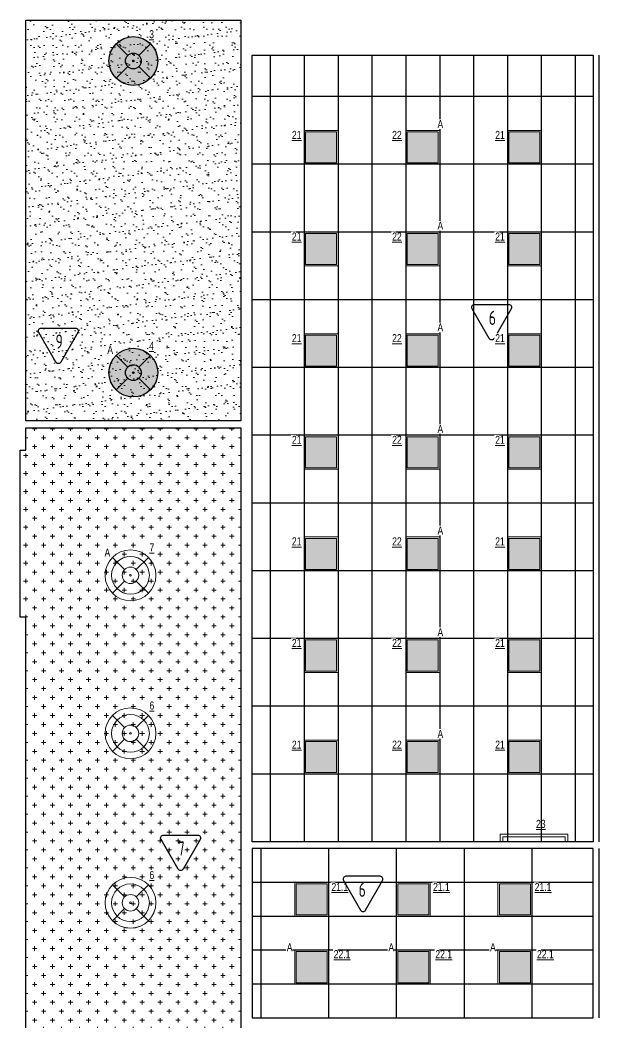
# Model space of a CAD drawing. Header units: millimetres. Extents: x -510890 to 418982, y -118257 to 141350.
# Drawn here: x 246576 to 256826, y 64722 to 82486 of the extents above; entities that cross this region are included whole.
import ezdxf

# ---------------------------------------------------------------- set-up
doc = ezdxf.new("R2010")
doc.units = ezdxf.units.MM
for name, color, linetype, lineweight in [('_ЭОМ_ОБЩ_Освещение_текст тип светильника', 172, 'Continuous', 50), ('_ЭОМ_светильник А', 1, 'Continuous', 35), ('_ЭОМ_светильник Р', 4, 'Continuous', 35), ('АР_Потолки_Штриховка', 252, 'Continuous', 0)]:
    doc.layers.add(name, color=color, linetype=linetype, lineweight=lineweight)
doc.layers.add('X-ref Light', color=250, linetype='Continuous')
doc.layers.add('X-ref Light Emergency', color=249, linetype='Continuous')
doc.layers.add('АР_Потолок_Покраска', color=7, linetype='Continuous', lineweight=5, true_color=0x007399)
doc.layers.get('X-ref Light').off()
doc.styles.add('ISOCPEUR', font='isocpeur.ttf', dxfattribs={"height": 799.9999999999999})
doc.styles.add('ГОСТ', font='cad.shx', dxfattribs={"width": 0.8})

# ---------------------------------------------------------------- blocks, each defined once
blk = doc.blocks.new('A$C4757d704')
at = {"true_color": 0xf8f6b0, "transparency": 33554687}
h = blk.add_hatch(color=51, dxfattribs=at)
h.dxf.hatch_style = 1
h.paths.add_polyline_path([(213.8624240825741, 686.4852035840837), (131.8888672508434, 768.4587604158228, 0.198841386224367), (0.1738138333512325, 450.347627666637, 0.1989833504630757), (132.0626810841545, 132.06268108414), (213.8624240825695, 213.8624240825578, -0.1989123673796465), (115.9790415045762, 450.1738138333185, -0.1989123673796514)])
edge = h.paths.add_edge_path()
edge.add_arc((450.1738138333512, 450.1738138333185), 334.194772328775, 135.0000000000014, 180)
edge.add_arc((450.1738138333512, 450.1738138333185), 334.194772328775, 180, 224.9999999999975)
edge.add_line((213.8624240825695, 213.8624240825578), (346.9345847065837, 346.9345847065766))
edge.add_ellipse((450.1738138333512, 450.1738138333185), major_axis=(-146.0023180000051, 0), ratio=0.9999999999999303, start_angle=315.0000000000051, end_angle=404.9999999999949, ccw=False)
edge.add_line((346.9345847065838, 553.4130429600605), (213.8624240825741, 686.4852035840837))
edge = h.paths.add_edge_path()
edge.add_line((213.8624240825741, 686.4852035840837), (346.9345847065837, 553.4130429600605))
edge.add_ellipse((450.1738138333512, 450.1738138333185), major_axis=(-146.0023180000051, 0), ratio=0.9999999999999303, start_angle=225.000000000002, end_angle=315.0000000000051, ccw=False)
edge.add_line((553.4130429601197, 553.4130429600615), (686.4852035841284, 686.4852035840837))
edge.add_arc((450.1738138333512, 450.1738138333185), 334.1947723287751, 44.99999999999855, 135.0000000000014)
h.paths.add_polyline_path([(131.8888672508434, 768.4587604158228), (213.8624240825741, 686.4852035840837, -0.4142135623731099), (686.4852035841284, 686.4852035840837), (768.4587604158592, 768.4587604158228, 0.4143735626423198)])
h.paths.add_polyline_path([(768.4587604158592, 768.4587604158228), (686.4852035841284, 686.4852035840837, -0.1989123673796514), (784.3685861621262, 450.1738138333185, -0.1989123673796514), (686.4852035841284, 213.8624240825533), (768.2849465825407, 132.0626810841327, 0.1989833504630816), (900.1738138333512, 450.347627666637, 0.198841386224367)])
edge = h.paths.add_edge_path()
edge.add_line((686.4852035841284, 686.4852035840837), (553.4130429601175, 553.4130429600593))
edge.add_ellipse((450.1738138333512, 450.1738138333185), major_axis=(-146.0023180000051, 0), ratio=0.9999999999999303, start_angle=495.000000000005, end_angle=585.000000000002, ccw=False)
edge.add_line((553.4130429601188, 346.9345847065764), (686.4852035841284, 213.8624240825533))
edge.add_arc((450.1738138333512, 450.1738138333185), 334.194772328775, 315.0000000000014, 360)
edge.add_arc((450.1738138333513, 450.1738138333185), 334.194772328775, 0, 44.99999999999856)
edge = h.paths.add_edge_path()
edge.add_ellipse((450.1738138333512, 450.1738138333185), major_axis=(-146.0023180000051, 0), ratio=0.9999999999999303, start_angle=404.9999999999949, end_angle=495.000000000005, ccw=False)
edge.add_line((346.9345847065837, 346.9345847065765), (213.8624240825695, 213.8624240825578))
edge.add_arc((450.1738138333512, 450.1738138333185), 334.194772328775, 224.9999999999975, 315.0000000000014)
edge.add_line((686.4852035841284, 213.8624240825533), (553.4130429601188, 346.9345847065764))
h.paths.add_polyline_path([(768.2849465825407, 132.0626810841327), (686.4852035841284, 213.8624240825533, -0.4142135623731155), (213.8624240825695, 213.8624240825578), (132.0626810841545, 132.06268108414, 0.4140535802038305)])
edge = h.paths.add_edge_path()
edge.add_ellipse((450.1738138333512, 450.1738138333185), major_axis=(-146.0023180000051, 0), ratio=0.9999999999999303, start_angle=495.000000000005, end_angle=585.0000000000019)
edge.add_ellipse((450.1738138333512, 450.1738138333185), major_axis=(-146.0023180000051, 0), ratio=0.9999999999999303, start_angle=225.000000000002, end_angle=315.0000000000051)
edge.add_ellipse((450.1738138333512, 450.1738138333185), major_axis=(-146.0023180000051, 0), ratio=0.9999999999999303, start_angle=315.0000000000051, end_angle=404.9999999999948)
edge.add_ellipse((450.1738138333512, 450.1738138333185), major_axis=(-146.0023180000051, 0), ratio=0.9999999999999303, start_angle=404.9999999999948, end_angle=495.000000000005)
edge = h.paths.add_edge_path(flags=0)
edge.add_ellipse((450.1738138333512, 450.1738138333185), major_axis=(-14.60023180000948, 0), ratio=0.999999999998702, start_angle=0, end_angle=360)
edge = h.paths.add_edge_path(flags=16)
edge.add_ellipse((450.1738138333512, 450.1738138333185), major_axis=(-14.60023180000948, 0), ratio=0.999999999998702, start_angle=0, end_angle=360)
at = {"layer": 'АР_Потолки_Штриховка', "color": 18, "ltscale": 100, "true_color": 0x000000}
for points in [[(131.8528573591811, 768.4947703074849), (346.9345847065761, 553.4130429600682)], [(768.4947703075213, 768.4947703074849), (553.4130429601264, 553.4130429600682)], [(346.9345847065761, 346.9345847065688), (131.8528573591811, 131.8528573591666)], [(553.4130429601264, 346.9345847065688), (768.4947703075213, 131.852857359152)]]:
    blk.add_lwpolyline(points, dxfattribs=at)
for centre, radius in [((450.1738138333512, 450.347627666637), 450), ((450.1738138333512, 450.1738138333185), 334.194772328775)]:
    blk.add_circle(centre, radius, dxfattribs=at)
for major_axis, ratio, start_param, end_param in [((-146.0023180000051, 0), 0.9999999999999303, 3.926990816987276, 10.21017612416686), ((-146.0023180000051, 0), 0.9999999999999303, 3.926990816987276, 10.21017612416686), ((-14.60023180000948, 0), 0.999999999998702, 3.926990816987891, 10.21017612416748)]:
    blk.add_ellipse((450.1738138333512, 450.1738138333185), major_axis=major_axis, ratio=ratio, start_param=start_param, end_param=end_param, dxfattribs=at)
blk = doc.blocks.new('подвесной светильник люстра')
at = {"true_color": 0xf8f6b0, "transparency": 33554687}
h = blk.add_hatch(color=51, dxfattribs=at)
h.dxf.hatch_style = 1
edge = h.paths.add_edge_path()
edge.add_ellipse((0, 0), major_axis=(-431.6666666666836, 0), ratio=0.9999999999999278, start_angle=225.0000000000021, end_angle=314.9999999999979)
edge.add_line((-305.234427212194, 305.234427212194), (-98.99494936611666, 98.99494936611666))
edge.add_ellipse((0, 0), major_axis=(-140.0000000000049, 0), ratio=0.9999999999999304, start_angle=225.000000000002, end_angle=314.999999999998, ccw=False)
edge.add_line((98.99494936612066, 98.99494936611336), (305.2344272121939, 305.2344272121939))
edge = h.paths.add_edge_path()
edge.add_ellipse((0, 0), major_axis=(-140.0000000000049, 0), ratio=0.9999999999999304, start_angle=314.999999999998, end_angle=405.000000000002, ccw=False)
edge.add_line((-98.99494936611666, 98.99494936611666), (-305.234427212194, 305.234427212194))
edge.add_ellipse((0, 0), major_axis=(-431.6666666666836, 0), ratio=0.9999999999999278, start_angle=314.9999999999979, end_angle=405.0000000000014)
edge.add_line((-305.2344272121976, -305.2344272121903), (-98.99494936611669, -98.99494936611666))
edge = h.paths.add_edge_path()
edge.add_ellipse((0, 0), major_axis=(-140.0000000000049, 0), ratio=0.9999999999999304, start_angle=405.000000000002, end_angle=494.999999999998, ccw=False)
edge.add_line((-98.99494936611664, -98.99494936611677), (-305.2344272121976, -305.2344272121903))
edge.add_ellipse((0, 0), major_axis=(-431.6666666666836, 0), ratio=0.9999999999999278, start_angle=405.0000000000014, end_angle=494.9999999999979)
edge.add_line((305.234427212194, -305.234427212194), (98.99494936611669, -98.99494936611666))
edge = h.paths.add_edge_path()
edge.add_ellipse((0, 0), major_axis=(-431.6666666666836, 0), ratio=0.9999999999999278, start_angle=494.9999999999979, end_angle=585.0000000000022)
edge.add_line((305.234427212194, 305.2344272121939), (98.99494936612007, 98.99494936611276))
edge.add_ellipse((0, 0), major_axis=(-140.0000000000049, 0), ratio=0.9999999999999304, start_angle=494.999999999998, end_angle=585.000000000002, ccw=False)
edge.add_line((98.99494936611674, -98.99494936611666), (305.2344272121939, -305.234427212194))
edge = h.paths.add_edge_path()
edge.add_ellipse((0, 0), major_axis=(-140.0000000000049, 0), ratio=0.9999999999999304, start_angle=494.999999999998, end_angle=585.0000000000019)
edge.add_ellipse((0, 0), major_axis=(-140.0000000000049, 0), ratio=0.9999999999999304, start_angle=225.000000000002, end_angle=314.999999999998)
edge.add_ellipse((0, 0), major_axis=(-140.0000000000049, 0), ratio=0.9999999999999304, start_angle=314.999999999998, end_angle=405.000000000002)
edge.add_ellipse((0, 0), major_axis=(-140.0000000000049, 0), ratio=0.9999999999999304, start_angle=405.000000000002, end_angle=494.999999999998)
edge = h.paths.add_edge_path(flags=16)
edge.add_ellipse((0, 0), major_axis=(-14.00000000000909, 0), ratio=0.9999999999987021, start_angle=0, end_angle=360)
at = {"color": 0, "linetype": 'ByBlock', "lineweight": -2}
for points in [[(-305.2344272121991, 305.2344272121991), (-98.99494936611154, 98.99494936611154)], [(305.2344272121991, 305.2344272121991), (98.99494936611882, 98.99494936611154)], [(-98.99494936611154, -98.99494936611154), (-305.2344272121918, -305.2344272121845)], [(98.99494936611154, -98.99494936611154), (305.2344272121991, -305.2344272121991)]]:
    blk.add_lwpolyline(points, dxfattribs=at)
for major_axis, ratio, start_param, end_param in [((-431.6666666666836, 0), 0.9999999999999278, 3.926990816987278, 10.21017612416686), ((-140.0000000000049, 0), 0.9999999999999304, 3.926990816987276, 10.21017612416686), ((-140.0000000000049, 0), 0.9999999999999304, 3.926990816987276, 10.21017612416686), ((-14.00000000000909, 0), 0.9999999999987021, 3.926990816987891, 10.21017612416748)]:
    blk.add_ellipse((0, 0), major_axis=major_axis, ratio=ratio, start_param=start_param, end_param=end_param, dxfattribs=at)
blk = doc.blocks.new('RVE-SLIM-PRIME-595')
at = {"color": 0, "linetype": 'ByBlock', "lineweight": -2, "ltscale": 40}
for points in [[(300, -300), (-300, -300), (-300, 300), (300, 300)], [(275, -275), (-275, -275), (-275, 275), (275, 275)]]:
    blk.add_lwpolyline(points, close=True, dxfattribs=at)
blk = doc.blocks.new('светильник школа коридор')
at = {"color": 0, "linetype": 'ByBlock', "lineweight": -2}
for points in [[(-318.3209564741701, 318.3209564741665), (-103.2392291267752, 103.2392291267497)], [(318.3209564741701, 318.3209564741665), (103.2392291267752, 103.2392291267497)], [(-103.2392291267752, -103.2392291267497), (-318.3209564741701, -318.3209564741519)], [(103.2392291267752, -103.2392291267497), (318.3209564741701, -318.3209564741665)]]:
    blk.add_lwpolyline(points, dxfattribs=at)
blk.add_circle((0, 0), 334.194772328775, dxfattribs=at)
for major_axis, ratio, start_param, end_param in [((-450.1738138333509, 0), 0.999999999999928, 3.926990816987278, 10.21017612416686), ((-146.0023180000051, 0), 0.9999999999999303, 3.926990816987276, 10.21017612416686), ((-146.0023180000051, 0), 0.9999999999999303, 3.926990816987276, 10.21017612416686), ((-14.60023180000948, 0), 0.999999999998702, 3.926990816987891, 10.21017612416748)]:
    blk.add_ellipse((0, 0), major_axis=major_axis, ratio=ratio, start_param=start_param, end_param=end_param, dxfattribs=at)
blk = doc.blocks.new('Кососвет')
at = {"color": 0, "linetype": 'ByBlock', "lineweight": -2, "ltscale": 40}
for points in [[(-600, 26.38208023784682), (600, 26.38208023784682), (600, -111.2262301087801)], [(-600, 26.38208023784682), (-600, -111.2262301087801)], [(-600, -111.2262301087801), (-550, -111.2262301087801)], [(-550, -23.61791976216773), (550, -23.61791976216773)], [(-550, -111.2262301087801), (-550, -23.61791976216773)], [(600, -111.2262301087801), (550, -111.2262301087801), (550, -23.61791976216773)]]:
    blk.add_lwpolyline(points, dxfattribs=at)
blk = doc.blocks.new('A$Cf9aa4cc4')
at = {"layer": 'АР_Потолки_Штриховка', "color": 18, "lineweight": 18, "ltscale": 100, "true_color": 0x000000}
for points in [[(37261.08800662938, 13762.96928983708), (36661.08800662938, 13762.96928983708), (36661.08800662938, 14362.96928983708), (37261.08800662938, 14362.96928983708)], [(37236.08800662938, 13787.96928983708), (36686.08800662938, 13787.96928983708), (36686.08800662938, 14337.96928983708), (37236.08800662938, 14337.96928983708)], [(39061.08800662938, 13762.96928983708), (38461.08800662938, 13762.96928983708), (38461.08800662938, 14362.96928983708), (39061.08800662938, 14362.96928983708)], [(39036.08800662938, 13787.96928983708), (38486.08800662938, 13787.96928983708), (38486.08800662938, 14337.96928983708), (39036.08800662938, 14337.96928983708)], [(40861.08800662938, 13762.96928983703), (40261.08800662938, 13762.96928983703), (40261.08800662938, 14362.96928983703), (40861.08800662938, 14362.96928983703)], [(40836.08800662938, 13787.96928983703), (40286.08800662938, 13787.96928983703), (40286.08800662938, 14337.96928983703), (40836.08800662938, 14337.96928983703)], [(37261.08800662938, 11962.96928983708), (36661.08800662938, 11962.96928983708), (36661.08800662938, 12562.96928983708), (37261.08800662938, 12562.96928983708)], [(37236.08800662938, 11987.96928983708), (36686.08800662938, 11987.96928983708), (36686.08800662938, 12537.96928983708), (37236.08800662938, 12537.96928983708)], [(39061.08800662938, 11962.96928983708), (38461.08800662938, 11962.96928983708), (38461.08800662938, 12562.96928983708), (39061.08800662938, 12562.96928983708)], [(39036.08800662938, 11987.96928983708), (38486.08800662938, 11987.96928983708), (38486.08800662938, 12537.96928983708), (39036.08800662938, 12537.96928983708)], [(40861.08800662938, 11962.96928983703), (40261.08800662938, 11962.96928983703), (40261.08800662938, 12562.96928983703), (40861.08800662938, 12562.96928983703)], [(40836.08800662938, 11987.96928983703), (40286.08800662938, 11987.96928983703), (40286.08800662938, 12537.96928983703), (40836.08800662938, 12537.96928983703)], [(37261.08800662938, 10162.96928983708), (36661.08800662938, 10162.96928983708), (36661.08800662938, 10762.96928983708), (37261.08800662938, 10762.96928983708)], [(37236.08800662938, 10187.96928983708), (36686.08800662938, 10187.96928983708), (36686.08800662938, 10737.96928983708), (37236.08800662938, 10737.96928983708)], [(39061.08800662938, 10162.96928983708), (38461.08800662938, 10162.96928983708), (38461.08800662938, 10762.96928983708), (39061.08800662938, 10762.96928983708)], [(39036.08800662938, 10187.96928983708), (38486.08800662938, 10187.96928983708), (38486.08800662938, 10737.96928983708), (39036.08800662938, 10737.96928983708)], [(40861.08800662938, 10162.96928983703), (40261.08800662938, 10162.96928983703), (40261.08800662938, 10762.96928983703), (40861.08800662938, 10762.96928983703)], [(40836.08800662938, 10187.96928983703), (40286.08800662938, 10187.96928983703), (40286.08800662938, 10737.96928983703), (40836.08800662938, 10737.96928983703)], [(37261.08800662938, 8362.969289837085), (36661.08800662938, 8362.969289837085), (36661.08800662938, 8962.969289837085), (37261.08800662938, 8962.969289837085)], [(37236.08800662938, 8387.969289837085), (36686.08800662938, 8387.969289837085), (36686.08800662938, 8937.969289837085), (37236.08800662938, 8937.969289837085)], [(39061.08800662938, 8362.969289837085), (38461.08800662938, 8362.969289837085), (38461.08800662938, 8962.969289837085), (39061.08800662938, 8962.969289837085)], [(39036.08800662938, 8387.969289837085), (38486.08800662938, 8387.969289837085), (38486.08800662938, 8937.969289837085), (39036.08800662938, 8937.969289837085)], [(40861.08800662938, 8362.969289837027), (40261.08800662938, 8362.969289837027), (40261.08800662938, 8962.969289837027), (40861.08800662938, 8962.969289837027)], [(40836.08800662938, 8387.969289837027), (40286.08800662938, 8387.969289837027), (40286.08800662938, 8937.969289837027), (40836.08800662938, 8937.969289837027)], [(37261.08800662938, 6562.969289837085), (36661.08800662938, 6562.969289837085), (36661.08800662938, 7162.969289837085), (37261.08800662938, 7162.969289837085)], [(37236.08800662938, 6587.969289837085), (36686.08800662938, 6587.969289837085), (36686.08800662938, 7137.969289837085), (37236.08800662938, 7137.969289837085)], [(39061.08800662938, 6562.969289837085), (38461.08800662938, 6562.969289837085), (38461.08800662938, 7162.969289837085), (39061.08800662938, 7162.969289837085)], [(39036.08800662938, 6587.969289837085), (38486.08800662938, 6587.969289837085), (38486.08800662938, 7137.969289837085), (39036.08800662938, 7137.969289837085)], [(40861.08800662938, 6562.969289837027), (40261.08800662938, 6562.969289837027), (40261.08800662938, 7162.969289837027), (40861.08800662938, 7162.969289837027)], [(40836.08800662938, 6587.969289837027), (40286.08800662938, 6587.969289837027), (40286.08800662938, 7137.969289837027), (40836.08800662938, 7137.969289837027)], [(37261.08800662938, 4762.969289837085), (36661.08800662938, 4762.969289837085), (36661.08800662938, 5362.969289837085), (37261.08800662938, 5362.969289837085)], [(37236.08800662938, 4787.969289837085), (36686.08800662938, 4787.969289837085), (36686.08800662938, 5337.969289837085), (37236.08800662938, 5337.969289837085)], [(39061.08800662938, 4762.969289837085), (38461.08800662938, 4762.969289837085), (38461.08800662938, 5362.969289837085), (39061.08800662938, 5362.969289837085)], [(39036.08800662938, 4787.969289837085), (38486.08800662938, 4787.969289837085), (38486.08800662938, 5337.969289837085), (39036.08800662938, 5337.969289837085)], [(40861.08800662938, 4762.969289837027), (40261.08800662938, 4762.969289837027), (40261.08800662938, 5362.969289837027), (40861.08800662938, 5362.969289837027)], [(40836.08800662938, 4787.969289837027), (40286.08800662938, 4787.969289837027), (40286.08800662938, 5337.969289837027), (40836.08800662938, 5337.969289837027)], [(37261.08800662938, 2962.969289837085), (36661.08800662938, 2962.969289837085), (36661.08800662938, 3562.969289837085), (37261.08800662938, 3562.969289837085)], [(39061.08800662938, 2962.969289837085), (38461.08800662938, 2962.969289837085), (38461.08800662938, 3562.969289837085), (39061.08800662938, 3562.969289837085)], [(40861.08800662938, 2962.969289837027), (40261.08800662938, 2962.969289837027), (40261.08800662938, 3562.969289837027), (40861.08800662938, 3562.969289837027)], [(37236.08800662938, 2987.969289837085), (36686.08800662938, 2987.969289837085), (36686.08800662938, 3537.969289837085), (37236.08800662938, 3537.969289837085)], [(39036.08800662938, 2987.969289837085), (38486.08800662938, 2987.969289837085), (38486.08800662938, 3537.969289837085), (39036.08800662938, 3537.969289837085)], [(40836.08800662938, 2987.969289837027), (40286.08800662938, 2987.969289837027), (40286.08800662938, 3537.969289837027), (40836.08800662938, 3537.969289837027)]]:
    blk.add_lwpolyline(points, close=True, dxfattribs=at)
at = {"layer": '_ЭОМ_светильник А', "color": 18, "lineweight": 18, "ltscale": 100, "true_color": 0x000000}
for name, p in [('RVE-SLIM-PRIME-595', (38761.08800662914, 14062.96928983708)), ('RVE-SLIM-PRIME-595', (38761.08800662914, 12262.96928983708)), ('RVE-SLIM-PRIME-595', (38761.08800662903, 10462.96928983708)), ('подвесной светильник люстра', (33636.07496626326, 10073.69705337842)), ('RVE-SLIM-PRIME-595', (38761.08800662914, 8662.969289837085)), ('RVE-SLIM-PRIME-595', (38761.08800662903, 6862.969289837085)), ('RVE-SLIM-PRIME-595', (38761.08800662903, 5062.969289837085)), ('RVE-SLIM-PRIME-595', (38761.08800662914, 3262.969289837085)), ('RVE-SLIM-PRIME-595', (36793.58800663147, -457.2857475838682)), ('RVE-SLIM-PRIME-595', (38593.58800663194, -457.2857475838682)), ('RVE-SLIM-PRIME-595', (40393.58800663147, -457.2857475838682))]:
    blk.add_blockref(name, p, dxfattribs=at)
at = {"layer": '_ЭОМ_светильник Р', "color": 18, "lineweight": 18, "ltscale": 100, "true_color": 0x000000}
for name, p in [('подвесной светильник люстра', (33636.09981904808, 15593.73138325979)), ('RVE-SLIM-PRIME-595', (36961.08800662926, 14062.95478922021)), ('RVE-SLIM-PRIME-595', (40561.08800662938, 14062.95478922015)), ('RVE-SLIM-PRIME-595', (36961.08800662938, 12262.95478922021)), ('RVE-SLIM-PRIME-595', (40561.08800662938, 12262.95478922015)), ('RVE-SLIM-PRIME-595', (36961.08800662938, 10462.95478922021)), ('RVE-SLIM-PRIME-595', (40561.08800662926, 10462.95478922015)), ('RVE-SLIM-PRIME-595', (36961.08800662938, 8662.95478922021)), ('RVE-SLIM-PRIME-595', (40561.08800662938, 8662.954789220152)), ('RVE-SLIM-PRIME-595', (36961.08800662926, 6862.95478922021)), ('RVE-SLIM-PRIME-595', (40561.08800662938, 6862.954789220152)), ('RVE-SLIM-PRIME-595', (36961.08800662926, 5062.95478922021)), ('RVE-SLIM-PRIME-595', (40561.08800662938, 5062.954789220152)), ('светильник школа коридор', (33586.08800663007, 3683.271493304142)), ('RVE-SLIM-PRIME-595', (36961.08800662938, 3262.95478922021)), ('RVE-SLIM-PRIME-595', (40561.08800662926, 3262.954789220152)), ('Кососвет', (40731.08800662926, 1873.940482526232)), ('светильник школа коридор', (33586.08800663007, 683.2714933041425)), ('RVE-SLIM-PRIME-595', (36793.58800663147, 742.7142524161318)), ('RVE-SLIM-PRIME-595', (38593.58800663194, 742.7142524174706)), ('RVE-SLIM-PRIME-595', (40393.58800663147, 742.7142524174706))]:
    blk.add_blockref(name, p, dxfattribs=at)
at = {"layer": 'X-ref Light', "color": 18, "linetype": 'ByBlock', "lineweight": 18, "ltscale": 40, "true_color": 0x000000}
for p in [(33135.91419279668, 6033.097679470811), (33135.91419279668, 3233.097679470811), (33135.91419279668, 233.0976794708113)]:
    blk.add_blockref('A$C4757d704', p, dxfattribs=at)
at = {"layer": 'X-ref Light Emergency', "color": 18, "linetype": 'ByBlock', "lineweight": 18, "ltscale": 40, "true_color": 0x000000}
for p in [(33636.09981904808, 15593.73138325979), (33636.07496626326, 10073.69705337842)]:
    blk.add_blockref('подвесной светильник люстра', p, dxfattribs=at)
at = {"layer": '_ЭОМ_ОБЩ_Освещение_текст тип светильника', "color": 18, "lineweight": 18, "ltscale": 40, "true_color": 0x000000, "char_height": 142.1875, "width": 55.871829552576, "attachment_point": 1, "style": 'ГОСТ', "bg_fill": 3, "box_fill_scale": 1.1, "bg_fill_color": 256, "bg_fill_transparency": 0}
for s, insert in [('{\\L3}', (33917.47159242164, 16139.23164099822)), ('{\\L21}', (36444.70549452852, 14355.37612401016)), ('{\\L22}', (38219.89819383272, 14355.39062462703)), ('{\\L21}', (40044.70549452864, 14355.3761240101)), ('{\\L21}', (36444.70549452864, 12555.37612401016)), ('{\\L22}', (38219.89819383272, 12555.39062462703)), ('{\\L21}', (40044.70549452864, 12555.3761240101)), ('{\\L21}', (36444.70549452864, 10755.37612401016)), ('{\\L22}', (38219.8981938326, 10755.39062462703)), ('{\\L21}', (40044.70549452852, 10755.3761240101)), ('{\\L4}', (33917.44673963683, 10619.19731111685)), ('{\\L21}', (36444.70549452864, 8955.37612401016)), ('{\\L22}', (38219.89819383272, 8955.390624627034)), ('{\\L21}', (40044.70549452864, 8955.376124010101)), ('{\\L21}', (36444.70549452852, 7155.376124010159)), ('{\\L22}', (38219.8981938326, 7155.390624627034)), ('{\\L21}', (40044.70549452864, 7155.376124010101)), ('{\\L21}', (36444.70549452852, 5355.376124010159)), ('{\\L22}', (38219.8981938326, 5355.390624627034)), ('{\\L21}', (40044.70549452864, 5355.376124010101)), ('{\\L6}', (33922.74445733638, 4247.461045574892)), ('{\\L21}', (36444.70549452864, 3555.376124010159)), ('{\\L22}', (38219.89819383272, 3555.390624627034)), ('{\\L21}', (40044.70549452852, 3555.376124010101)), ('{\\L23}', (40767.43363322387, 2152.428922502673)), ('{\\L6}', (33922.74445733638, 1247.461045574892)), ('{\\L21.1}', (37143.86099132546, 1034.171957789426)), ('{\\L21.1}', (38943.86099132593, 1034.171957790764)), ('{\\L21.1}', (40743.86099132546, 1034.171957790764)), ('{\\L22.1}', (37184.30041026324, -155.5732601081545)), ('{\\L22.1}', (38984.30041026371, -155.5732601081545)), ('{\\L22.1}', (40784.30041026324, -155.5732601081545))]:
    blk.add_mtext(s, dxfattribs=dict(at, insert=insert))
at = {"layer": '_ЭОМ_светильник А', "color": 18, "lineweight": 18, "ltscale": 100, "true_color": 0x000000, "char_height": 142.1875, "width": 86.04374658316377, "attachment_point": 1, "style": 'ГОСТ', "bg_fill": 3, "box_fill_scale": 1.1, "bg_fill_color": 256, "bg_fill_transparency": 0}
for insert in [(39022.09690228954, 14546.39144142301), (39022.09690228954, 12746.39144142301), (39022.09690228943, 10946.39144142301), (33176.28743015043, 10548.53862010807), (39022.09690228954, 9146.39144142301), (39022.09690228943, 7346.391441423009), (33126.30047051725, 6958.112838964793, 4.999999999999952e-09), (39022.09690228943, 5546.391441423009), (39022.09690228954, 3746.391441423009), (36353.77068800677, -34.56033666725853, 4.999999999999952e-09), (38153.77068800724, -34.56033666725853, 4.999999999999952e-09), (39953.77068800677, -34.56033666725853, 4.999999999999952e-09)]:
    blk.add_mtext('А', dxfattribs=dict(at, insert=insert))
at = {"layer": '_ЭОМ_светильник А', "color": 18, "lineweight": 18, "ltscale": 100, "true_color": 0x000000}
blk.add_blockref('светильник школа коридор', (33586.08800663007, 6483.271493304113), dxfattribs=at)
at = {"layer": '_ЭОМ_ОБЩ_Освещение_текст тип светильника', "color": 18, "lineweight": 18, "ltscale": 40, "true_color": 0x000000, "insert": (33922.74445733638, 7047.461045574863), "char_height": 142.1875, "width": 55.871829552576, "attachment_point": 1, "style": 'ГОСТ', "bg_fill": 3, "box_fill_scale": 1.1, "bg_fill_color": 256, "bg_fill_transparency": 0}
blk.add_mtext('{\\L7}', dxfattribs=at)

msp = doc.modelspace()

# ---------------------------------------------------------------- hatches: boundary and pattern name
at = {"layer": 'АР_Потолки_Штриховка', "ltscale": 100, "true_color": 0xf8f6b0}
h = msp.add_hatch(color=51, dxfattribs=at)
h.dxf.hatch_style = 1
h.paths.add_polyline_path([(251630.6145433901, 79955.37756613805), (252180.6145433901, 79955.37756613805), (252180.6145433901, 80505.37756613805), (251630.6145433901, 80505.37756613805)])
h = msp.add_hatch(color=51, dxfattribs=at)
h.dxf.hatch_style = 1
h.paths.add_polyline_path([(253430.6145433901, 79955.37756613802), (253980.6145433901, 79955.37756613802), (253980.6145433901, 80505.37756613802), (253430.6145433901, 80505.37756613802)])
h = msp.add_hatch(color=51, dxfattribs=at)
h.dxf.hatch_style = 1
h.paths.add_polyline_path([(255230.6145433901, 79955.377566138), (255780.6145433901, 79955.377566138), (255780.6145433901, 80505.377566138), (255230.6145433901, 80505.377566138)])
h = msp.add_hatch(color=51, dxfattribs=at)
h.dxf.hatch_style = 1
h.paths.add_polyline_path([(251630.6145433901, 78155.37756613805), (252180.6145433901, 78155.37756613805), (252180.6145433901, 78705.37756613805), (251630.6145433901, 78705.37756613805)])
h = msp.add_hatch(color=51, dxfattribs=at)
h.dxf.hatch_style = 1
h.paths.add_polyline_path([(253430.6145433901, 78155.37756613802), (253980.6145433901, 78155.37756613802), (253980.6145433901, 78705.37756613802), (253430.6145433901, 78705.37756613802)])
h = msp.add_hatch(color=51, dxfattribs=at)
h.dxf.hatch_style = 1
h.paths.add_polyline_path([(255230.6145433901, 78155.377566138), (255780.6145433901, 78155.377566138), (255780.6145433901, 78705.377566138), (255230.6145433901, 78705.377566138)])
h = msp.add_hatch(color=51, dxfattribs=at)
h.dxf.hatch_style = 1
h.paths.add_polyline_path([(251630.6145433901, 76355.37756613805), (252180.6145433901, 76355.37756613805), (252180.6145433901, 76905.37756613805), (251630.6145433901, 76905.37756613805)])
h = msp.add_hatch(color=51, dxfattribs=at)
h.dxf.hatch_style = 1
h.paths.add_polyline_path([(253430.6145433901, 76355.37756613802), (253980.6145433901, 76355.37756613802), (253980.6145433901, 76905.37756613802), (253430.6145433901, 76905.37756613802)])
h = msp.add_hatch(color=51, dxfattribs=at)
h.dxf.hatch_style = 1
h.paths.add_polyline_path([(255230.6145433901, 76355.377566138), (255780.6145433901, 76355.377566138), (255780.6145433901, 76905.377566138), (255230.6145433901, 76905.377566138)])
h = msp.add_hatch(color=51, dxfattribs=at)
h.dxf.hatch_style = 1
h.paths.add_polyline_path([(251630.6145433901, 74555.37756613805), (252180.6145433901, 74555.37756613805), (252180.6145433901, 75105.37756613805), (251630.6145433901, 75105.37756613805)])
h = msp.add_hatch(color=51, dxfattribs=at)
h.dxf.hatch_style = 1
h.paths.add_polyline_path([(253430.6145433901, 74555.37756613802), (253980.6145433901, 74555.37756613802), (253980.6145433901, 75105.37756613802), (253430.6145433901, 75105.37756613802)])
h = msp.add_hatch(color=51, dxfattribs=at)
h.dxf.hatch_style = 1
h.paths.add_polyline_path([(255230.6145433901, 74555.377566138), (255780.6145433901, 74555.377566138), (255780.6145433901, 75105.377566138), (255230.6145433901, 75105.377566138)])
h = msp.add_hatch(color=51, dxfattribs=at)
h.dxf.hatch_style = 1
h.paths.add_polyline_path([(251630.6145433901, 72755.37756613805), (252180.6145433901, 72755.37756613805), (252180.6145433901, 73305.37756613805), (251630.6145433901, 73305.37756613805)])
h = msp.add_hatch(color=51, dxfattribs=at)
h.dxf.hatch_style = 1
h.paths.add_polyline_path([(253430.6145433901, 72755.37756613802), (253980.6145433901, 72755.37756613802), (253980.6145433901, 73305.37756613802), (253430.6145433901, 73305.37756613802)])
h = msp.add_hatch(color=51, dxfattribs=at)
h.dxf.hatch_style = 1
h.paths.add_polyline_path([(255230.6145433901, 72755.377566138), (255780.6145433901, 72755.377566138), (255780.6145433901, 73305.377566138), (255230.6145433901, 73305.377566138)])
h = msp.add_hatch(color=51, dxfattribs=at)
h.dxf.hatch_style = 1
h.paths.add_polyline_path([(251630.61454339, 70955.37756613805), (252180.61454339, 70955.37756613805), (252180.61454339, 71505.37756613805), (251630.61454339, 71505.37756613805)])
h = msp.add_hatch(color=51, dxfattribs=at)
h.dxf.hatch_style = 1
h.paths.add_polyline_path([(253430.61454339, 70955.37756613802), (253980.61454339, 70955.37756613802), (253980.61454339, 71505.37756613802), (253430.61454339, 71505.37756613802)])
h = msp.add_hatch(color=51, dxfattribs=at)
h.dxf.hatch_style = 1
h.paths.add_polyline_path([(255230.61454339, 70955.377566138), (255780.61454339, 70955.377566138), (255780.61454339, 71505.377566138), (255230.61454339, 71505.377566138)])
h = msp.add_hatch(color=51, dxfattribs=at)
h.dxf.hatch_style = 1
h.paths.add_polyline_path([(251630.6145433901, 69155.37756613805), (252180.6145433901, 69155.37756613805), (252180.6145433901, 69705.37756613805), (251630.6145433901, 69705.37756613805)])
h = msp.add_hatch(color=51, dxfattribs=at)
h.dxf.hatch_style = 1
h.paths.add_polyline_path([(253430.6145433901, 69155.37756613802), (253980.6145433901, 69155.37756613802), (253980.6145433901, 69705.37756613802), (253430.6145433901, 69705.37756613802)])
h = msp.add_hatch(color=51, dxfattribs=at)
h.dxf.hatch_style = 1
h.paths.add_polyline_path([(255230.6145433901, 69155.377566138), (255780.6145433901, 69155.377566138), (255780.6145433901, 69705.377566138), (255230.6145433901, 69705.377566138)])
h = msp.add_hatch(color=51, dxfattribs=at)
h.dxf.hatch_style = 1
h.paths.add_polyline_path([(252013.1145433921, 67185.12252871974), (251463.1145433921, 67185.12252871974), (251463.1145433921, 66635.12252871974), (252013.1145433921, 66635.12252871974)])
h = msp.add_hatch(color=51, dxfattribs=at)
h.dxf.hatch_style = 1
h.paths.add_polyline_path([(253813.1145433925, 67185.12252872104), (253263.1145433925, 67185.12252872104), (253263.1145433925, 66635.12252872104), (253813.1145433925, 66635.12252872104)])
h = msp.add_hatch(color=51, dxfattribs=at)
h.dxf.hatch_style = 1
h.paths.add_polyline_path([(255613.1145433921, 67185.12252872104), (255063.1145433921, 67185.12252872104), (255063.1145433921, 66635.12252872104), (255613.1145433921, 66635.12252872104)])
h = msp.add_hatch(color=51, dxfattribs=at)
h.dxf.hatch_style = 1
h.paths.add_polyline_path([(252013.1145433921, 65985.1225287184), (251463.1145433921, 65985.1225287184), (251463.1145433921, 65435.12252871841), (252013.1145433921, 65435.12252871841)])
h = msp.add_hatch(color=51, dxfattribs=at)
h.dxf.hatch_style = 1
h.paths.add_polyline_path([(253813.1145433925, 65985.1225287197), (253263.1145433925, 65985.1225287197), (253263.1145433925, 65435.1225287197), (253813.1145433925, 65435.1225287197)])
h = msp.add_hatch(color=51, dxfattribs=at)
h.dxf.hatch_style = 1
h.paths.add_polyline_path([(255613.1145433921, 65985.1225287197), (255063.1145433921, 65985.1225287197), (255063.1145433921, 65435.1225287197), (255613.1145433921, 65435.1225287197)])
at = {"layer": 'АР_Потолок_Покраска'}
h = msp.add_hatch(dxfattribs=at)
h.set_pattern_fill('AR-SAND', color=256, scale=5)
h.set_pattern_definition([(37.50000000000001, (41958.8380426885, 47614.56216568884), (-8.000156479920228, 244.7066186646712), [0, -193.04, 0, -215.9, 0, -206.375]), (7.499999999999999, (41958.8380426885, 47614.56216568884), (224.7616415690013, 358.4125502841771), [0, -104.14, 0, -173.99, 0, -66.67500000000001]), (327.5, (41802.62804268854, 47614.56216568884), (395.496185120729, 0.718592339272881), [0, -63.5, 0, -228.6, 0, -298.45]), (317.5, (41802.62804268854, 47614.56216568884), (381.7782262361486, 111.4646616286082), [0, -31.75, 0, -149.86, 0, -171.45])])
h.paths.add_polyline_path([(250485.6145433903, 82485.68245835241), (250485.5795989501, 75385.68245835208), (246675.5795989501, 75385.68245835208), (246675.5795989501, 82485.6824583524)])
h = msp.add_hatch(dxfattribs=at)
h.set_pattern_fill('CROSS', color=256, scale=25)
h.set_pattern_definition([(0, (271876.3120309344, -2.91038304567337e-11), (158.75, 158.75), [79.375, -238.125]), (90, (271915.9995309344, -39.6875000000291), (-158.75, 158.75), [79.375, -238.125])])
h.paths.add_polyline_path([(246675.6145433902, 75265.68245837331), (250485.6145433902, 75265.68245837331), (250485.6145433902, 61655.68245837238), (246675.6145433905, 61655.68245837238), (246675.6145433906, 71908.16474465205), (246575.6145433902, 71908.16474465205), (246575.6145433902, 74865.6824583725), (246675.6145433902, 74865.6824583725)])

# ---------------------------------------------------------------- linework, layer by layer
for points in [[(250485.6145433903, 82485.68245835241), (250485.5795989501, 75385.68245835208), (246675.5795989501, 75385.68245835208), (246675.5795989501, 82485.6824583524)], [(250685.6145433903, 81866.07267392316), (256725.6145433898, 81866.07267392316), (256725.6145433898, 67930.12252871839), (250685.6145433904, 67930.12252871839)], [(246675.6145433902, 75265.68245837331), (250485.6145433902, 75265.68245837331), (250485.6145433902, 61655.68245837238), (246675.6145433905, 61655.68245837238), (246675.6145433906, 71908.16474465205), (246575.6145433902, 71908.16474465205), (246575.6145433902, 74865.6824583725), (246675.6145433902, 74865.6824583725)], [(256725.614543391, 67810.1225287184), (250685.6145433909, 67810.1225287184), (250685.6145433902, 64815.68245835253), (256725.614543391, 64815.68245835253)]]:
    msp.add_lwpolyline(points, close=True)
for points in [[(251005.6145433901, 81866.07267392316), (251005.6145433901, 67930.12252871839)], [(251605.6145433901, 81866.07267392316), (251605.6145433901, 67930.12252871839)], [(252205.6145433901, 81866.07267392316), (252205.6145433901, 67930.12252871839)], [(252805.6145433901, 81866.07267392316), (252805.6145433901, 67930.12252871839)], [(253405.6145433901, 81866.07267392316), (253405.6145433901, 67930.12252871839)], [(254005.6145433901, 81866.07267392316), (254005.6145433901, 67930.12252871839)], [(254605.6145433901, 81866.07267392316), (254605.6145433901, 67930.12252871839)], [(255205.6145433901, 81866.07267392316), (255205.6145433901, 67930.12252871839)], [(255805.6145433901, 81866.07267392316), (255805.6145433901, 67930.12252871839)], [(256405.6145433901, 81866.07267392316), (256405.6145433901, 67930.12252871839)], [(256825.6145433903, 81866.07267392304), (256825.6145433898, 67930.1225287184)], [(256725.6145433898, 81130.37756613799), (250685.6145433903, 81130.37756613806)], [(256725.6145433898, 79930.37756613799), (250685.6145433903, 79930.37756613806)], [(256725.6145433898, 78730.37756613799), (250685.6145433903, 78730.37756613806)], [(256725.6145433898, 77530.37756613799), (250685.6145433903, 77530.37756613806)], [(256725.6145433897, 76330.37756613799), (250685.6145433903, 76330.37756613806)], [(256725.6145433897, 75130.37756613799), (250685.6145433902, 75130.37756613806)], [(256725.6145433897, 73930.37756613799), (250685.6145433902, 73930.37756613806)], [(256725.6145433897, 72730.37756613799), (250685.6145433902, 72730.37756613806)], [(256725.6145433897, 71530.37756613799), (250685.6145433902, 71530.37756613806)], [(256725.6145433897, 70330.37756613799), (250685.6145433902, 70330.37756613806)], [(256725.6145433897, 69130.37756613799), (250685.6145433902, 69130.37756613806)], [(250838.1145433914, 67810.1225287184), (250838.1145433925, 64815.68245835253)], [(252038.1145433914, 67810.1225287184), (252038.1145433925, 64815.68245835253)], [(253238.1145433914, 67810.1225287184), (253238.1145433925, 64815.68245835253)], [(254438.1145433914, 67810.1225287184), (254438.1145433925, 64815.68245835253)], [(255638.1145433914, 67810.1225287184), (255638.1145433925, 64815.68245835253)], [(256825.614543391, 67810.1225287184), (256825.614543391, 64815.68245835253)], [(256725.614543391, 67210.1225287184), (250685.6145433909, 67210.1225287184)], [(256725.614543391, 66610.1225287184), (250685.6145433909, 66610.1225287184)], [(256725.614543391, 66010.1225287184), (250685.6145433909, 66010.1225287184)], [(256725.614543391, 65410.12252871841), (250685.6145433909, 65410.12252871841)]]:
    msp.add_lwpolyline(points)
for points in [[(254622.4240011998, 77447.82274777569), (255228.6419419292, 77447.82274777546, -0.5773494962845065), (255271.9431910461, 77372.82298507982), (254968.8343065295, 76847.82299687165, -0.5773541042744643), (254882.231478518, 76847.82299687165), (254579.1228165543, 77372.82259960832, -0.5773491286020777), (254622.4240011998, 77447.82274777569, -1.710881644036777e-06)], [(246950.4583692611, 77028.53891750365), (247556.6763099905, 77028.53891750342, -0.5773494962845065), (247599.9775591074, 76953.53915480779), (247296.8686745908, 76428.53916659961, -0.5773541042744643), (247210.2658465793, 76428.53916659961), (246907.1571846156, 76953.53876933629, -0.5773491286020777), (246950.4583692611, 77028.53891750365, -1.710881644036777e-06)], [(249114.9151822233, 68048.50763228703), (249721.1331229527, 68048.5076322868, -0.5773494962845065), (249764.4343720696, 67973.50786959117), (249461.3254875531, 67448.50788138298, -0.5773541042744643), (249374.7226595416, 67448.50788138298), (249071.6139975778, 67973.50748411966, -0.5773491286020777), (249114.9151822233, 68048.50763228703, -1.710881644036777e-06)], [(252951.44750573, 67319.55845221828), (252345.2295650007, 67319.55845221804, 0.5773494962845065), (252301.9283158838, 67244.55868952241), (252605.0372004003, 66719.55870131424, 0.5773541042744643), (252691.6400284118, 66719.55870131424), (252994.7486903755, 67244.55830405091, 0.5773491286020777), (252951.44750573, 67319.55845221828, 1.710881644036777e-06)]]:
    msp.add_lwpolyline(points, format="xyb")
at = {"layer": 'АР_Потолки_Штриховка', "color": 18, "ltscale": 100, "true_color": 0x000000}
for points in [[(252205.6145433901, 79930.37756613805), (251605.6145433901, 79930.37756613805), (251605.6145433901, 80530.37756613805), (252205.6145433901, 80530.37756613805)], [(252180.6145433901, 79955.37756613805), (251630.6145433901, 79955.37756613805), (251630.6145433901, 80505.37756613805), (252180.6145433901, 80505.37756613805)], [(254005.6145433901, 79930.37756613802), (253405.6145433901, 79930.37756613802), (253405.6145433901, 80530.37756613802), (254005.6145433901, 80530.37756613802)], [(253980.6145433901, 79955.37756613802), (253430.6145433901, 79955.37756613802), (253430.6145433901, 80505.37756613802), (253980.6145433901, 80505.37756613802)], [(255805.6145433901, 79930.377566138), (255205.6145433901, 79930.377566138), (255205.6145433901, 80530.377566138), (255805.6145433901, 80530.377566138)], [(255780.6145433901, 79955.377566138), (255230.6145433901, 79955.377566138), (255230.6145433901, 80505.377566138), (255780.6145433901, 80505.377566138)], [(252205.6145433901, 78130.37756613805), (251605.6145433901, 78130.37756613805), (251605.6145433901, 78730.37756613805), (252205.6145433901, 78730.37756613805)], [(252180.6145433901, 78155.37756613805), (251630.6145433901, 78155.37756613805), (251630.6145433901, 78705.37756613805), (252180.6145433901, 78705.37756613805)], [(254005.6145433901, 78130.37756613802), (253405.6145433901, 78130.37756613802), (253405.6145433901, 78730.37756613802), (254005.6145433901, 78730.37756613802)], [(253980.6145433901, 78155.37756613802), (253430.6145433901, 78155.37756613802), (253430.6145433901, 78705.37756613802), (253980.6145433901, 78705.37756613802)], [(255805.6145433901, 78130.377566138), (255205.6145433901, 78130.377566138), (255205.6145433901, 78730.377566138), (255805.6145433901, 78730.377566138)], [(255780.6145433901, 78155.377566138), (255230.6145433901, 78155.377566138), (255230.6145433901, 78705.377566138), (255780.6145433901, 78705.377566138)], [(252205.6145433901, 76330.37756613805), (251605.6145433901, 76330.37756613805), (251605.6145433901, 76930.37756613805), (252205.6145433901, 76930.37756613805)], [(254005.6145433901, 76330.37756613802), (253405.6145433901, 76330.37756613802), (253405.6145433901, 76930.37756613802), (254005.6145433901, 76930.37756613802)], [(255805.6145433901, 76330.377566138), (255205.6145433901, 76330.377566138), (255205.6145433901, 76930.377566138), (255805.6145433901, 76930.377566138)], [(252180.6145433901, 76355.37756613805), (251630.6145433901, 76355.37756613805), (251630.6145433901, 76905.37756613805), (252180.6145433901, 76905.37756613805)], [(253980.6145433901, 76355.37756613802), (253430.6145433901, 76355.37756613802), (253430.6145433901, 76905.37756613802), (253980.6145433901, 76905.37756613802)], [(255780.6145433901, 76355.377566138), (255230.6145433901, 76355.377566138), (255230.6145433901, 76905.377566138), (255780.6145433901, 76905.377566138)], [(252205.6145433901, 74530.37756613805), (251605.6145433901, 74530.37756613805), (251605.6145433901, 75130.37756613805), (252205.6145433901, 75130.37756613805)], [(252180.6145433901, 74555.37756613805), (251630.6145433901, 74555.37756613805), (251630.6145433901, 75105.37756613805), (252180.6145433901, 75105.37756613805)], [(254005.6145433901, 74530.37756613802), (253405.6145433901, 74530.37756613802), (253405.6145433901, 75130.37756613802), (254005.6145433901, 75130.37756613802)], [(253980.6145433901, 74555.37756613802), (253430.6145433901, 74555.37756613802), (253430.6145433901, 75105.37756613802), (253980.6145433901, 75105.37756613802)], [(255805.6145433901, 74530.377566138), (255205.6145433901, 74530.377566138), (255205.6145433901, 75130.377566138), (255805.6145433901, 75130.377566138)], [(255780.6145433901, 74555.377566138), (255230.6145433901, 74555.377566138), (255230.6145433901, 75105.377566138), (255780.6145433901, 75105.377566138)], [(252205.6145433901, 72730.37756613805), (251605.6145433901, 72730.37756613805), (251605.6145433901, 73330.37756613805), (252205.6145433901, 73330.37756613805)], [(252180.6145433901, 72755.37756613805), (251630.6145433901, 72755.37756613805), (251630.6145433901, 73305.37756613805), (252180.6145433901, 73305.37756613805)], [(254005.6145433901, 72730.37756613802), (253405.6145433901, 72730.37756613802), (253405.6145433901, 73330.37756613802), (254005.6145433901, 73330.37756613802)], [(253980.6145433901, 72755.37756613802), (253430.6145433901, 72755.37756613802), (253430.6145433901, 73305.37756613802), (253980.6145433901, 73305.37756613802)], [(255805.6145433901, 72730.377566138), (255205.6145433901, 72730.377566138), (255205.6145433901, 73330.377566138), (255805.6145433901, 73330.377566138)], [(255780.6145433901, 72755.377566138), (255230.6145433901, 72755.377566138), (255230.6145433901, 73305.377566138), (255780.6145433901, 73305.377566138)], [(252205.61454339, 70930.37756613805), (251605.61454339, 70930.37756613805), (251605.61454339, 71530.37756613805), (252205.61454339, 71530.37756613805)], [(252180.61454339, 70955.37756613805), (251630.61454339, 70955.37756613805), (251630.61454339, 71505.37756613805), (252180.61454339, 71505.37756613805)], [(254005.61454339, 70930.37756613802), (253405.61454339, 70930.37756613802), (253405.61454339, 71530.37756613802), (254005.61454339, 71530.37756613802)], [(253980.61454339, 70955.37756613802), (253430.61454339, 70955.37756613802), (253430.61454339, 71505.37756613802), (253980.61454339, 71505.37756613802)], [(255805.61454339, 70930.377566138), (255205.61454339, 70930.377566138), (255205.61454339, 71530.377566138), (255805.61454339, 71530.377566138)], [(255780.61454339, 70955.377566138), (255230.61454339, 70955.377566138), (255230.61454339, 71505.377566138), (255780.61454339, 71505.377566138)], [(252205.6145433901, 69130.37756613805), (251605.6145433901, 69130.37756613805), (251605.6145433901, 69730.37756613805), (252205.6145433901, 69730.37756613805)], [(252180.6145433901, 69155.37756613805), (251630.6145433901, 69155.37756613805), (251630.6145433901, 69705.37756613805), (252180.6145433901, 69705.37756613805)], [(254005.6145433901, 69130.37756613802), (253405.6145433901, 69130.37756613802), (253405.6145433901, 69730.37756613802), (254005.6145433901, 69730.37756613802)], [(253980.6145433901, 69155.37756613802), (253430.6145433901, 69155.37756613802), (253430.6145433901, 69705.37756613802), (253980.6145433901, 69705.37756613802)], [(255805.6145433901, 69130.377566138), (255205.6145433901, 69130.377566138), (255205.6145433901, 69730.377566138), (255805.6145433901, 69730.377566138)], [(255780.6145433901, 69155.377566138), (255230.6145433901, 69155.377566138), (255230.6145433901, 69705.377566138), (255780.6145433901, 69705.377566138)]]:
    msp.add_lwpolyline(points, close=True, dxfattribs=at)
msp.add_lwpolyline([(251438.1145433921, 66010.12252871711), (252038.1145433921, 66010.12252871711), (252038.1145433921, 66610.12252871711), (251438.1145433921, 66610.12252871711)], dxfattribs=at)

# ---------------------------------------------------------------- block references
at = {"layer": 'X-ref Light', "linetype": 'ByBlock', "ltscale": 40}
for p in [(248080.4407295572, 72200.50595577175), (248080.4407295572, 69400.50595577175), (248080.4407295572, 66400.50595577175)]:
    msp.add_blockref('A$C4757d704', p, dxfattribs=at)
at = {"layer": 'X-ref Light Emergency', "linetype": 'ByBlock', "ltscale": 40}
for p in [(248580.6263558088, 81761.13965956078), (248580.6015030237, 76241.1053296794)]:
    msp.add_blockref('подвесной светильник люстра', p, dxfattribs=at)

# ---------------------------------------------------------------- texts
at = {"char_height": 250, "width": 294.3337657886732, "style": 'ISOCPEUR'}
for s, insert, attachment_point in [('{\\W0.7;6}', (254876.1162393275, 77335.74071225653), 1), ('{\\W0.7;9}', (247204.1506073888, 76916.4568819845), 1), ('{\\W0.7;7}', (249368.607420351, 67936.42559676789), 1), ('{\\W0.7;6}', (252697.7552676024, 67207.47641669912), 3)]:
    msp.add_mtext(s, dxfattribs=dict(at, insert=insert, attachment_point=attachment_point))

# ---------------------------------------------------------------- next in the draw order: block references
at = {"layer": 'X-ref Light', "color": 18, "lineweight": 30, "true_color": 0x000000}
msp.add_blockref('A$Cf9aa4cc4', (214944.5265367604, 66167.40827630098), dxfattribs=at)

doc.saveas('drawing.dxf')
